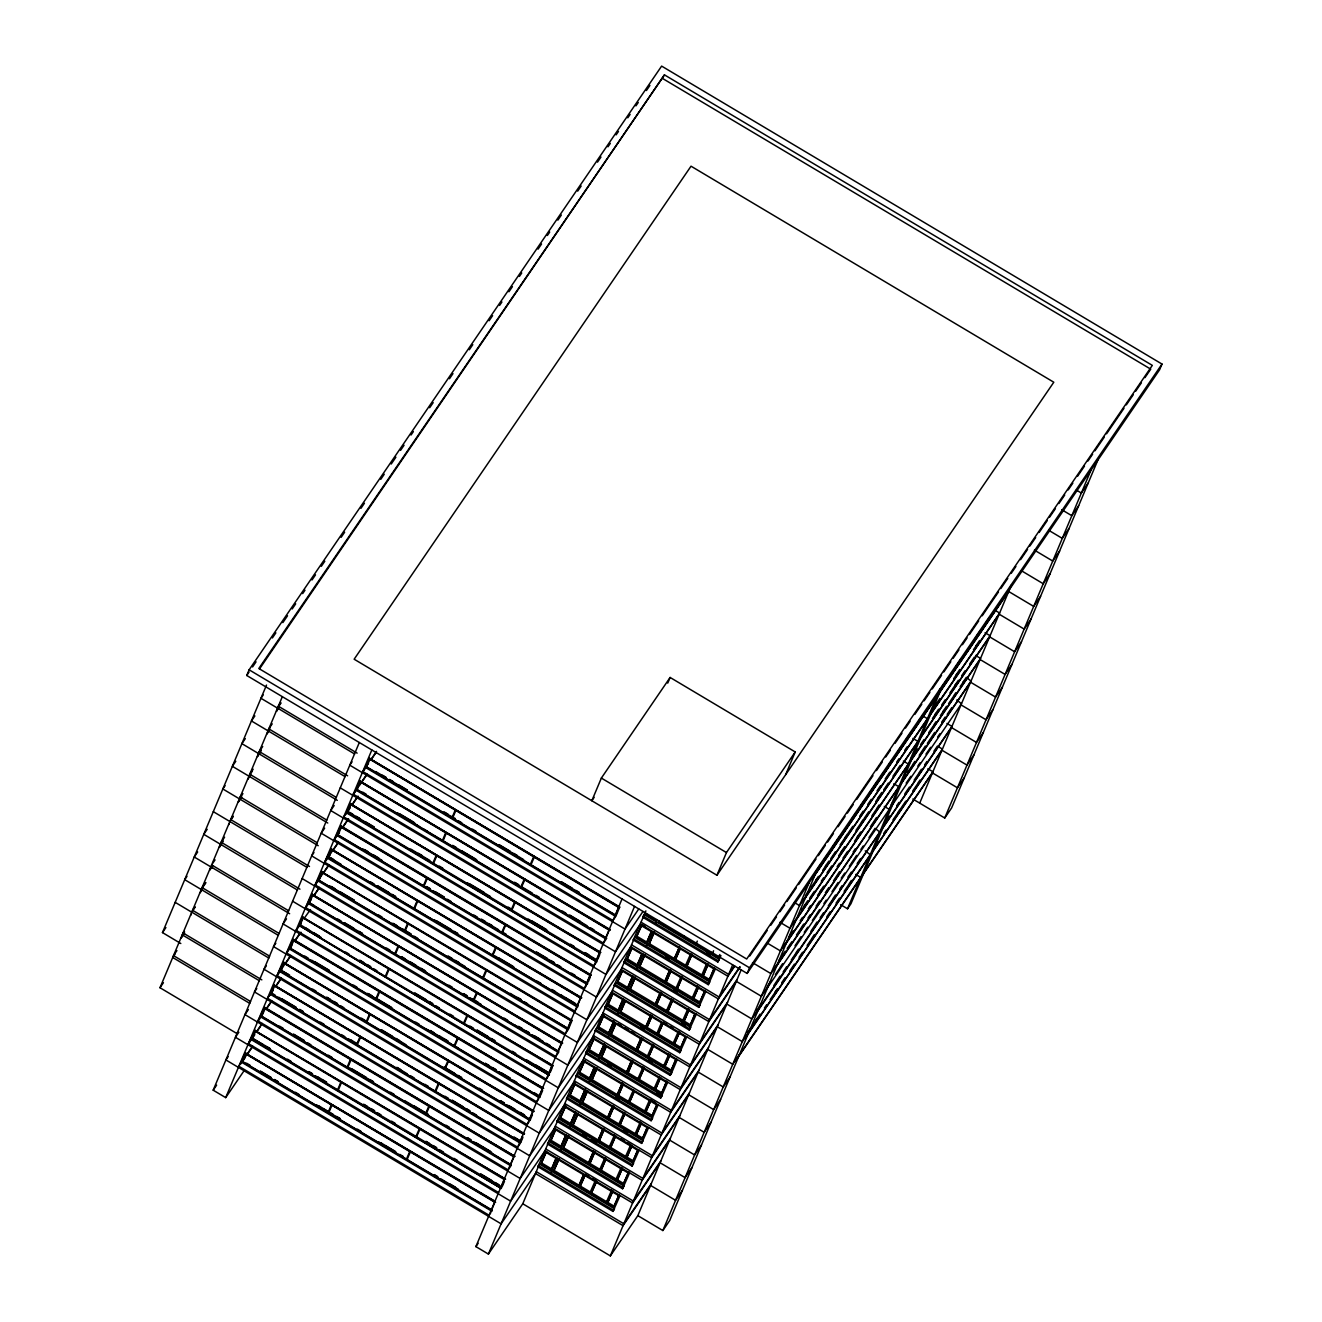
<?xml version="1.0" encoding="UTF-8"?>
<svg xmlns="http://www.w3.org/2000/svg" width="1322" height="1322" viewBox="0 0 1322 1322"><rect width="100%" height="100%" fill="white"/><g stroke="black" fill="none" stroke-linecap="round" stroke-linejoin="round"><path stroke-width="1.5" d="M246.735 675.476L249.114 669.808L661.628 66.1L1162.005 364.062L1159.625 369.73L747.128 973.438L246.735 675.476L249.065 672.055M180.817 943.511L162.474 932.588L266.515 685.06M237.051 1033.622L159.995 987.732L282.313 696.744M181.659 936.868L181.197 938.009L184.634 932.968M190.715 915.336L191.194 914.196M200.25 892.664L203.026 888.169M228.838 824.631L229.317 823.507M238.852 800.835L238.373 801.958L241.81 796.935M247.908 779.286L250.684 774.791M257.922 755.473L257.443 756.614L259.74 753.259M267.441 732.801L266.978 733.941L269.258 730.587M276.976 710.129L276.496 711.269L278.793 707.914M244.025 1070.803L225.698 1097.624L213.189 1090.187L359.32 742.518M225.698 1097.624L371.829 749.971M490.908 1212.571L489.074 1215.248L238.869 1066.259L245.446 1053.303L494.213 1200.723M498.592 1192.576L248.404 1043.587L254.981 1030.631L505.516 1179.108L254.981 1030.631M260.682 1016.899L510.887 1165.872L508.127 1169.904L257.939 1020.914L264.863 1007.447L515.051 1156.436L264.516 1007.942M270.217 994.227L520.405 1143.199L517.662 1147.232L267.474 998.242L273.191 989.864M522.653 1136.16L520.273 1141.828L270.713 993.219L274.051 985.27L524.586 1133.764M529.031 1121.866L527.197 1124.559L277.009 975.57L283.569 962.598L534.121 1111.075M538.566 1099.193L536.732 1101.887L286.527 952.898L293.451 939.43L543.639 1088.403L293.104 939.925M299.136 925.433L549.01 1075.183L299.136 925.433L302.639 917.253L553.174 1065.73L302.639 917.253M308.34 903.521L558.545 1052.51L555.785 1056.526L305.597 907.553L312.174 894.581L562.709 1043.058M317.875 880.849L568.063 1029.838L565.32 1033.854L315.132 884.881L321.709 871.909L572.244 1020.386M576.689 1008.504L574.855 1011.181L324.65 862.192L331.227 849.236L581.763 997.713M586.208 985.832L584.374 988.509L334.185 839.52L341.109 826.052L591.298 975.041M341.109 826.052L337.424 834.496L587.629 983.485L587.133 984.477L336.945 835.504M346.794 812.072L596.668 961.805L593.909 965.837L343.72 816.847L349.454 808.469M600.832 952.369L350.297 803.892L346.959 811.824L597.147 960.797M355.998 790.159L606.187 939.132L603.443 943.164L353.255 794.175L358.973 785.797M610.367 929.697L359.832 781.203L356.494 789.151L606.682 938.124M365.533 767.487L615.722 916.46L612.978 920.492L362.79 771.503L368.507 763.125M369.35 758.531L366.029 766.479L616.217 915.452L619.555 907.52L369.35 758.531L619.902 907.024M245.793 1052.791L242.306 1061.236L252.618 1046.148M251.841 1038.563L255.328 1030.119M261.376 1015.891L264.863 1007.447M270.911 993.219L274.381 984.774M280.446 970.546L283.916 962.102M289.964 947.857L293.451 939.43M299.499 925.185L302.986 916.757M314.355 905.686L309.034 902.513L312.521 894.069M322.039 871.396L318.569 879.841L328.881 864.753M328.087 857.168L331.574 848.724M347.157 811.824L350.644 803.379M356.692 789.151L360.162 780.707M366.227 766.479L369.697 758.035M242.736 1061.599L245.925 1054.047L494.858 1202.293L491.685 1209.845M252.271 1038.927L255.79 1030.863M261.806 1016.254L265.325 1008.19L351.322 1059.418M271.341 993.582L274.513 986.03L523.446 1134.259M280.859 970.91L284.048 963.358L532.981 1111.587L529.808 1119.156M290.394 948.238L293.914 940.173L458.271 1038.034L454.735 1046.099M299.929 925.565L303.102 917.997L552.051 1066.243L548.878 1073.794M309.464 902.893L312.984 894.829L561.916 1043.058M318.999 880.221L322.518 872.156M328.517 857.532L332.037 849.484L580.986 997.713M338.052 834.86L341.572 826.812L427.584 878.023M347.587 812.187L351.107 804.123M357.122 789.515L360.642 781.451M366.64 766.843L369.83 759.291L618.762 907.52L615.589 915.088M259.558 668.866L664.437 74.858L1152.321 365.368L746.699 959.012L258.815 668.502L664.437 74.858M328.12 1112.446L331.293 1104.895M337.655 1089.774L340.828 1082.222M347.174 1067.102L350.363 1059.533M356.709 1044.43L359.898 1036.861M366.244 1021.757L369.416 1014.189M375.779 999.068L378.951 991.517M385.313 976.396L388.486 968.844M394.832 953.724L398.021 946.172M404.367 931.052L407.54 923.5M413.902 908.379L417.074 900.827M423.437 885.707L426.609 878.155M432.955 863.035L436.144 855.483M442.49 840.362L445.679 832.794M452.025 817.69L455.198 810.122M328.748 1112.827L331.921 1105.258M338.283 1090.138L341.456 1082.586M347.802 1067.465L350.991 1059.914M357.337 1044.793L360.509 1037.241M366.872 1022.121L370.044 1014.569M376.406 999.449L379.579 991.897M385.925 976.776L389.114 969.224M395.46 954.104L398.633 946.535M404.995 931.432L408.168 923.863M414.53 908.759L417.702 901.191M424.065 886.087L427.237 878.519M433.583 863.398L436.772 855.846M443.118 840.726L446.291 833.174M452.653 818.054L455.826 810.502M406.465 1159.097L409.985 1151.032M415.984 1136.424L419.52 1128.36M425.519 1113.752L429.039 1105.688M435.054 1091.08L438.573 1083.015M444.589 1068.407L448.108 1060.343M454.124 1045.735L457.643 1037.671M463.642 1023.046L467.162 1014.999M473.177 1000.374L476.697 992.326M482.712 977.702L486.232 969.637M492.247 955.029L495.767 946.965M501.782 932.357L505.301 924.293M511.3 909.685L514.82 901.621M520.835 887.012L524.355 878.948M530.37 864.34L533.89 856.276M407.093 1159.477L410.613 1151.412M416.612 1136.788L420.132 1128.74M426.147 1114.116L429.667 1106.068M435.682 1091.443L439.201 1083.379M445.217 1068.771L448.736 1060.707M464.27 1023.426L467.79 1015.362M473.805 1000.754L477.325 992.69M483.34 978.082L486.86 970.018M492.875 955.409L496.394 947.345M502.393 932.737L505.913 924.673M511.928 910.048L515.448 902.001M521.463 887.376L524.983 879.328M530.998 864.704L534.518 856.639M785.681 774.626L795.216 751.954L670.122 677.459L601.361 778.08L591.826 800.752L594.156 797.331M667.726 683.127L670.122 677.459M620.068 1195.551L612.995 1211.415L537.938 1166.715L538.979 1165.211L522.768 1203.764L488.396 1254.066L475.887 1246.613L622.034 898.943M501.22 1187.173L504.393 1179.621L255.443 1031.375M539.343 1096.467L542.516 1088.915L293.567 940.686M567.931 1028.45L571.104 1020.898L322.171 872.652M577.466 1005.778L580.639 998.226L331.706 849.98M587.001 983.105L590.174 975.553L341.225 827.308M597.329 958.549L599.709 952.881L350.76 804.635M606.054 937.761L609.227 930.192L360.295 781.963M242.108 1061.236L492.313 1210.225L491.817 1211.216L241.629 1062.244M502.509 1185.95L504.508 1181.19M520.901 1142.191L522.901 1137.432M532.436 1114.76L529.94 1120.527L279.752 971.538M289.766 947.857L539.971 1096.847L539.475 1097.855L289.287 948.866M540.632 1095.26L542.631 1090.501M550.167 1072.588L552.166 1067.829M318.189 880.088L568.559 1028.83L571.897 1020.881L321.709 871.909M588.29 981.882L590.29 977.123M597.825 959.21L599.824 954.451M488.396 1254.066L634.543 906.396M537.938 1166.715L548.498 1142.539L547.473 1144.042L622.53 1188.742L629.603 1172.878M547.473 1144.042L558.033 1119.866M557.008 1121.37L557.487 1120.23L632.544 1164.93L632.065 1166.07L557.008 1121.37L567.568 1097.194L566.527 1098.698L641.6 1143.398L648.656 1127.517M566.527 1098.698L577.103 1074.522L576.062 1076.025L651.118 1120.726L658.191 1104.845M576.062 1076.025L586.621 1051.833L585.596 1053.353L660.653 1098.037L667.726 1082.173M585.596 1053.353L596.156 1029.16L595.131 1030.681L670.188 1075.364L671.692 1072.72L596.635 1028.037L605.691 1006.488L604.666 1008.008L679.723 1052.692L686.779 1036.828M595.131 1030.681L596.635 1028.037M604.666 1008.008L615.226 983.816L614.185 985.32L689.241 1030.02L696.314 1014.156M614.185 985.32L624.761 961.144L623.72 962.647L698.776 1007.347L705.849 991.483M623.72 962.647L634.279 938.471M633.255 939.975L633.734 938.851L708.79 983.535L708.311 984.675L633.255 939.975L643.814 915.799L642.789 917.303L717.846 962.003L720.936 955.575M642.789 917.303L645.88 910.891M541.012 1164.071L545.936 1152.354L555.951 1158.303L551.026 1170.02L541.012 1164.071L546.63 1151.346M550.547 1141.398L555.471 1129.682L565.486 1135.631L560.561 1147.347L550.547 1141.398L555.455 1130.343M560.082 1118.709L565.684 1106.002L560.082 1118.709L570.079 1124.675L575.698 1111.951M569.617 1096.037L575.219 1083.329L569.617 1096.037L579.614 1102.003L585.233 1089.278L579.614 1102.003M579.135 1073.365L584.754 1060.641L579.135 1073.365L589.149 1079.33L594.057 1068.275M588.67 1050.693L594.289 1037.968L588.67 1050.693L598.684 1056.658L604.286 1043.934L598.684 1056.658M598.205 1028.02L603.823 1015.296L598.205 1028.02L608.219 1033.986L613.821 1021.262L608.219 1033.986M607.74 1005.348L612.664 993.632L622.662 999.597L617.738 1011.313L607.74 1005.348L612.648 994.293M617.275 982.676L622.199 970.959L632.197 976.925L627.272 988.625L617.275 982.676L622.183 971.62M626.793 960.003L631.718 948.287L641.732 954.236L636.807 965.952L626.793 960.003L631.701 948.948M651.25 932.241L646.342 943.28L636.328 937.331L641.947 924.607L645.285 926.59M636.328 937.331L641.947 924.607M570.079 1124.675L575.004 1112.959L565.006 1107.01M589.149 1079.33L594.074 1067.614L584.06 1061.649M646.342 943.28L651.267 931.564L641.253 925.615M552.414 1167.343L555.934 1158.981M560.561 1147.347L566.163 1134.623L565.486 1135.631M627.272 988.625L632.891 975.917L632.197 976.925M636.807 965.952L641.715 954.914M557.52 1158.303L550.927 1173.027M567.055 1135.631L560.462 1150.355M576.574 1112.959L569.997 1127.683M586.109 1090.27L579.515 1105.01M595.644 1067.598L589.05 1082.338M605.179 1044.925L598.585 1059.666M614.713 1022.253L608.12 1036.993M624.232 999.581L617.638 1014.321M633.767 976.908L627.173 991.649M643.302 954.236L636.708 968.976M652.837 931.564L646.243 946.288M553.521 1171.507L559.14 1158.799L553.521 1171.507L613.573 1207.267L619.192 1194.543L613.573 1207.267M563.056 1148.835L568.675 1136.127L563.056 1148.835L623.108 1184.595L628.71 1171.87L623.108 1184.595M572.591 1126.162L578.193 1113.438L572.591 1126.162L632.643 1161.922L637.551 1150.867M582.126 1103.49L587.051 1091.774L647.086 1127.534L642.162 1139.25L582.126 1103.49L587.728 1090.766M591.645 1080.818L596.569 1069.101L656.621 1104.861L651.696 1116.578L591.645 1080.818L597.263 1068.093M601.18 1058.145L606.104 1046.429L666.156 1082.189L661.231 1093.905L601.18 1058.145L606.087 1047.09M610.714 1035.473L615.639 1023.757L675.691 1059.517L670.766 1071.233L610.714 1035.473L615.622 1024.418M620.249 1012.801L625.174 1001.084L685.209 1036.845L680.285 1048.561L620.249 1012.801L625.157 1001.746M629.784 990.128L635.386 977.404L629.784 990.128L689.82 1025.872L690.514 1024.881L684.251 1021.146L688.481 1011.099M639.303 967.456L644.921 954.732L639.303 967.456L699.355 1003.2L704.973 990.492L699.355 1003.2M648.838 944.767L653.762 933.068L713.814 968.811L708.889 980.527L648.838 944.767L654.456 932.06M583.465 1174.696L578.54 1186.412L583.448 1175.357M631.123 1061.335L626.198 1073.051L631.817 1060.327M640.658 1038.662L635.733 1050.362L641.352 1037.654M588.769 1162.732L593.694 1151.016L588.075 1163.74L588.769 1162.732L563.75 1147.827M598.304 1140.06L603.229 1128.344L597.61 1141.068L598.304 1140.06L573.269 1125.154M607.823 1117.387L612.747 1105.671L607.145 1118.395L607.823 1117.387L582.804 1102.482M617.357 1094.715L622.282 1082.999L616.663 1095.723L617.357 1094.715L592.339 1079.81M645.946 1026.682L650.87 1014.982L645.268 1027.69L645.946 1026.682L620.927 1011.793M655.481 1004.009L660.405 992.293L654.803 1005.017L655.481 1004.009L630.462 989.12M665.016 981.337L669.94 969.621L664.322 982.345L665.016 981.337L639.997 966.448M679.475 946.949L673.856 959.673L678.764 948.618M603.79 1130.095L598.866 1141.811L604.468 1129.087M680.037 948.7L675.112 960.416L680.02 949.378M585.415 1174.432L579.796 1187.156L585.415 1174.432L588.753 1176.431M590.009 1163.476L594.933 1151.759L589.331 1164.484L590.009 1163.476L600.023 1169.441L599.329 1170.449L604.947 1157.725L604.253 1158.733M609.078 1118.131L614.003 1106.415L608.384 1119.139L609.078 1118.131L619.093 1124.097L618.399 1125.088L624.017 1112.38M623.538 1083.743L617.919 1096.467L622.827 1085.412M628.148 1072.786L633.073 1061.07L627.454 1073.794L628.148 1072.786L638.146 1078.735L637.468 1079.744L643.07 1067.019L642.393 1068.027M637.667 1050.114L642.591 1038.398L636.989 1051.122L637.667 1050.114L647.681 1056.063L646.987 1057.071L652.605 1044.347L651.911 1045.355M652.126 1015.726L646.524 1028.433L651.432 1017.395M656.737 1004.753L661.661 993.037L656.043 1005.761L656.737 1004.753L666.751 1010.719L666.057 1011.727L671.675 999.002L670.981 1000.01M666.271 982.081L671.196 970.365L665.577 983.089L666.271 982.081L676.269 988.046L675.592 989.054L681.194 976.33L680.516 977.338M716.937 875.247L1053.799 382.223L691.026 166.192L354.147 659.215L716.937 875.247L726.456 852.558L795.216 751.954M592.074 1178.414L595.412 1180.397L589.81 1193.122L590.488 1192.113L580.49 1186.148M661.446 1022.683L656.522 1034.399L657.216 1033.391L647.202 1027.442M624.579 1114.132L619.654 1125.848L625.256 1113.124M634.097 1091.443L629.173 1103.159L634.097 1092.121M681.755 978.082L676.831 989.798L682.449 977.074M697.305 941.099L695.901 944.453L696.595 943.445M596.668 1181.141L591.05 1193.865L595.958 1182.81M601.279 1170.185L606.203 1158.469L600.585 1171.193L601.279 1170.185L616.283 1179.125L615.606 1180.133L621.208 1167.409M610.814 1147.513L615.738 1135.796L610.12 1148.521L610.814 1147.513L625.818 1156.453L625.124 1157.461L630.743 1144.736L627.405 1142.753M644.326 1067.779L638.708 1080.487L643.616 1069.448M653.861 1045.091L648.243 1057.815L653.151 1046.776M663.38 1022.418L657.778 1035.143L663.38 1022.418L666.718 1024.418M667.99 1011.462L672.915 999.746L667.313 1012.47L667.99 1011.462L683.011 1020.402L682.317 1021.41L687.936 1008.686M687.06 966.118L691.984 954.401L686.366 967.126L687.06 966.118L702.065 975.058L701.387 976.066L706.312 964.349M669.428 1055.782L664.503 1067.498L670.122 1054.774M713.566 950.782L712.161 954.137L712.855 953.129M612.929 1190.825L607.31 1203.549L612.235 1192.494M617.539 1179.868L622.464 1168.152L616.845 1180.877L617.539 1179.868L623.786 1183.587M627.074 1157.196L631.999 1145.48L626.38 1158.204L627.074 1157.196L633.321 1160.914M641.517 1122.808L635.915 1135.532L640.823 1124.477M651.052 1100.135L645.45 1112.843L651.052 1100.135L655.745 1102.928M655.662 1089.163L660.587 1077.463L654.968 1090.171L655.662 1089.163L661.909 1092.897L661.231 1093.905M679.657 1032.102L674.038 1044.826L678.946 1033.787M693.786 998.474L698.71 986.757L693.092 999.482L693.786 998.474L700.049 1002.192M703.321 975.801L708.245 964.085L702.626 976.809L703.321 975.801L709.567 979.519L708.889 980.527M632.643 1161.922L637.568 1150.206L577.516 1114.446M689.82 1025.872L694.744 1014.156L634.709 978.412M659.05 921.087L658.373 922.095L718.424 957.855L719.829 954.517M642.162 1139.25L647.069 1128.195M651.696 1116.578L656.604 1105.523M661.909 1092.897L666.833 1081.181L666.156 1082.189M670.766 1071.233L676.368 1058.509L675.691 1059.517M680.285 1048.561L685.193 1037.506M691.208 1023.195L694.728 1014.833M709.567 979.519L714.491 967.803M612.995 1211.415L614.499 1208.771L539.442 1164.071M622.53 1188.742L624.034 1186.098L548.977 1141.398M641.6 1143.398L643.103 1140.754L568.047 1096.054M651.118 1120.726L652.638 1118.082L577.582 1073.381M660.653 1098.037L662.157 1095.409L587.1 1050.709M670.188 1075.364L670.667 1074.241L595.611 1029.541M679.723 1052.692L681.227 1050.048L606.17 1005.364M689.241 1030.02L690.762 1027.376L615.705 982.692M698.776 1007.347L700.28 1004.703L625.223 960.003M717.846 962.003L719.35 959.359L644.293 914.659M639.121 1150.19L632.065 1166.07M671.212 1073.861L677.261 1059.5M715.384 968.811L708.311 984.675M522.768 1203.764L610.334 1255.9L732.652 964.911M610.334 1255.9L637.832 1215.645L741.097 970.018M747.128 973.438L749.508 967.77L1162.005 364.062M637.832 1215.645L662.851 1230.551L808.998 882.881M815.872 872.817L669.725 1220.487L662.851 1230.551M840.627 904.661L847.518 908.776L939.975 688.828M942.669 685.606L850.955 903.736L847.518 908.776M956.798 699.999L961.491 703.734L764.463 992.095M919.715 803.115L1011.413 584.985M912.808 799.017L944.734 818.021L1090.881 470.351M1097.756 460.287L951.609 807.957L944.734 818.021M252.568 666.949L256.055 661.826M272.382 637.948L275.868 632.841M282.858 622.612L287.518 615.788M292.179 608.963L295.682 603.84M302.672 593.611L305.002 590.207M311.992 579.978L315.495 574.855M321.312 566.328L324.815 561.206M341.126 537.343L344.629 532.221M360.939 508.342L364.426 503.236M380.753 479.357L384.239 474.234M391.229 464.005L395.889 457.181M400.549 450.356L404.053 445.25M411.043 435.021L413.373 431.6M429.683 407.721L433.186 402.615M449.497 378.736L452.983 373.614M469.31 349.752L472.797 344.629M489.107 320.75L492.61 315.644M499.6 305.399L501.93 301.994M508.92 291.765L512.424 286.643M519.414 276.414L521.744 273.01M538.054 249.131L541.557 244.008M547.374 235.481L549.704 232.077M557.867 220.13L561.354 215.023M577.681 191.145L581.168 186.022M597.478 162.16L600.981 157.037M607.971 146.808L610.301 143.387M616.135 134.861L618.465 131.456M627.785 117.807L630.115 114.403M635.932 105.876L638.262 102.472M646.425 90.524L649.912 85.418M263.243 694.926L260.963 698.28L277.637 708.212M254.865 715.929L251.428 720.953L345.075 776.642M245.33 738.601L241.893 743.642L337.292 800.355M235.795 761.274L232.358 766.314L327.757 823.028M280.628 702.841L278.331 706.196L357.138 753.127M280.975 703.056L277.537 708.08L354.593 753.97M225.12 785.632L222.84 788.986L318.222 845.716M272.233 723.845L268.796 728.868L347.62 775.799M268.002 730.752L270.299 727.397M262.714 746.517L259.277 751.54L336.333 797.43M258.484 753.424L260.765 750.07M207.207 829.291L203.77 834.331L297.417 890.02M259.062 753.804L261.359 750.45M253.18 769.189L249.742 774.213L326.798 820.103M248.949 776.113L252.386 771.073M197.672 851.979L194.235 857.003L212.594 867.926M242.504 793.531L240.207 796.885L317.263 842.775M240.554 797.1L242.851 793.745M186.997 876.321L184.716 879.675L278.347 935.365M232.969 816.203L230.672 819.557L309.497 866.488M229.879 821.458L233.316 816.418M224.591 837.206L221.154 842.23L299.962 889.161M220.361 844.13L222.641 840.775M223.236 841.139L219.32 847.303L221.6 843.948M162.474 932.588L165.911 927.548M212.759 863.233L215.056 859.878M212.545 865.497L209.785 869.975L212.082 866.621M205.521 882.551L202.084 887.591L279.14 933.481M201.291 889.475L205.868 882.766M194.846 906.909L192.549 910.263L269.605 956.153M195.193 907.123L191.756 912.147L268.812 958.037M184.518 931.465L182.221 934.819L259.294 980.709M176.933 950.584L173.496 955.608L250.552 1001.498M174.983 954.137L172.703 957.492L249.759 1003.381M159.995 987.732L163.432 982.692M352.082 761.836L349.801 765.19L625.009 929.069L638.757 908.941M334.169 805.511L330.731 810.535L605.939 974.413L640.327 924.111L727.893 976.247L734.768 966.2M370.804 759.77L376.539 751.375M362.311 772.643L366.888 765.934M371.465 759.225L376.059 752.515M324.634 828.183L321.196 833.207L596.42 997.085L630.792 946.783L718.358 998.936L740.122 967.06M361.27 782.442L367.004 774.048M352.776 795.315L357.353 788.606M359.65 785.251L366.525 775.188M313.958 852.525L311.678 855.879L586.885 1019.774L621.257 969.456L708.823 1021.609L736.321 981.354L761.34 996.259L768.214 986.195M351.735 805.115L357.469 796.736M345.538 814.633L350.115 807.924M352.412 804.569L358.146 796.191M342.216 827.787L347.934 819.409M334.863 838.974L339.44 832.282M342.877 827.242L348.611 818.863M329.244 855.499L338.399 842.081M325.328 861.663L329.905 854.954M333.342 849.914L337.936 843.205M286.51 918.873L283.073 923.913L558.297 1087.791L592.669 1037.473L680.235 1089.625L707.733 1049.371L732.752 1064.276L739.626 1054.212M314.653 886.004L320.37 877.626M323.807 872.586L328.401 865.877M275.835 943.23L273.538 946.585L548.762 1110.463L583.134 1060.161L670.7 1112.298L698.198 1072.059L723.217 1086.948L730.091 1076.885M309.034 902.513L311.331 899.158M313.611 895.804L319.346 887.426M266.3 965.903L264.02 969.257L539.227 1133.136L573.599 1082.834L661.165 1134.97L688.663 1094.732L713.682 1109.621L720.573 1099.557M305.118 908.677L309.695 901.968M314.289 895.258L318.866 888.566M299.813 924.442L321.18 937.513M295.583 931.349L301.317 922.971M304.077 918.476L310.488 909.553M256.782 988.575L254.485 991.93L529.692 1155.808L564.064 1105.506L651.647 1157.642L679.144 1117.404L704.163 1132.293L711.038 1122.229M294.558 941.165L300.276 932.77M287.205 952.352L291.782 945.643M295.219 940.62L300.953 932.225M248.387 1009.578L244.95 1014.602L520.157 1178.48L554.546 1128.178L642.112 1180.315L669.61 1140.076L694.628 1154.965L701.503 1144.918M281.586 968.861L290.757 955.442M277.67 975.025L282.247 968.315M285.684 963.292L290.278 956.583M238.852 1032.251L235.415 1037.274L510.639 1201.153L545.011 1150.851L632.577 1202.987L660.075 1162.749L685.093 1177.638L691.968 1167.59M275.488 986.509L281.222 978.115M269.291 996.028L272.729 990.988M276.166 985.964L280.743 979.255M228.177 1056.592L225.897 1059.947L501.104 1223.825L535.476 1173.523L623.042 1225.676L650.54 1185.421L675.559 1200.326L682.433 1190.263M265.953 1009.182L271.688 1000.787M257.46 1022.055L262.037 1015.346M266.631 1008.636L271.208 1001.927M213.189 1090.187L216.626 1085.147M256.435 1031.854L262.153 1023.476M247.925 1044.727L254.799 1034.663M257.096 1031.309L260.533 1026.285M240.687 1064.045L245.281 1057.336M247.561 1053.981L252.155 1047.272M642.971 911.502L615.474 951.741L340.266 787.862M646.541 913.651L645.863 914.659L655.861 920.608L656.555 919.6M548.085 1076.521L546.25 1079.198L296.062 930.225M655.778 923.615L656.803 922.112M622.662 999.597L623.356 998.589L618.432 1010.305L608.417 1004.34M683.391 937.001L684.085 935.993M684.647 937.744L685.325 936.736M475.887 1246.613L478.167 1243.258M694.645 943.71L695.339 942.702M690.034 954.666L690.728 953.658L685.11 966.382L685.804 965.374L675.79 959.408M551.026 1170.02L551.72 1169.012L541.706 1163.063M710.905 953.393L711.6 952.385M696.777 987.022L697.454 986.014L691.852 998.738L692.53 997.73L677.525 988.79M718.424 957.855L719.102 956.847M632.858 1090.7L633.535 1089.708L627.933 1102.416L628.611 1101.408L618.613 1095.459M689.175 1009.43L683.573 1022.154L684.251 1021.146M708.79 983.535L709.815 982.031L634.758 937.331M678.401 1031.358L672.782 1044.083L673.476 1043.075L658.455 1034.134M668.866 1054.031L663.247 1066.755L663.941 1065.747L648.937 1056.807M614.482 1135.053L608.864 1147.777L609.558 1146.769L599.544 1140.803M734.404 965.985L728.686 974.364L641.12 922.227M658.653 1077.711L659.331 1076.703L653.729 1089.427L654.407 1088.419L639.402 1079.479M739.775 966.861L719.151 997.036L631.586 944.899M649.119 1100.383L649.813 1099.392L644.194 1112.099L644.888 1111.091L629.867 1102.168M594.735 1181.405L595.412 1180.397M749.756 955.988L767.19 930.473M770.676 925.367L776.477 916.873M779.963 911.767L784.624 904.959M786.937 901.554L796.241 887.954M798.571 884.55L816.005 859.036M818.318 855.631L825.292 845.419M827.622 842.031L833.438 833.521M838.082 826.713L845.055 816.517M847.385 813.113L853.186 804.602M856.673 799.496L872.95 775.683M876.436 770.577L882.253 762.083M885.74 756.977L890.384 750.169M895.027 743.361L902.001 733.165M905.487 728.058L910.147 721.25M914.791 714.458L921.764 704.246M924.095 700.842L929.895 692.331M932.225 688.944L941.528 675.327M943.842 671.923L950.815 661.727M953.145 658.323L958.962 649.813M962.449 644.706L967.093 637.915M969.423 634.51L978.71 620.894M982.196 615.788L998.474 591.975M1000.804 588.587L1007.777 578.375M1011.264 573.269L1015.907 566.46M1020.551 559.669L1027.524 549.456M1029.855 546.052L1035.671 537.558M1039.158 532.452L1047.288 520.538M1049.618 517.133L1055.419 508.64M1058.905 503.533L1064.722 495.023M1068.209 489.917L1072.853 483.125M1077.513 476.317L1084.486 466.104M1087.973 460.998L1092.616 454.206M1094.947 450.802L1104.234 437.185M1106.564 433.798L1123.997 408.283M1126.327 404.879L1133.301 394.667M1135.615 391.262L1141.431 382.769M1144.918 377.662L1150.735 369.152L662.851 78.642M737.114 979.47L709.617 1019.708L622.051 967.572M639.584 1123.072L640.278 1122.064L634.659 1134.772L635.353 1133.78L620.332 1124.84M817.541 868.901L821.012 863.828M837.206 840.148L839.52 836.76M874.189 786.012L876.503 782.624M957.64 663.875L961.144 658.753M977.454 634.89L980.941 629.768M814.914 873.049L818.384 867.976M824.168 859.515L827.638 854.442M832.265 847.666L836.876 840.908M851.913 818.913L855.384 813.84M861.151 805.379L864.621 800.289M869.248 793.531L873.875 786.755M880.816 776.609L883.129 773.221M888.896 764.777L892.367 759.687M898.15 751.243L901.621 746.153M906.248 739.395L910.858 732.619M917.798 722.473L920.112 719.085M943.346 685.093L948.006 678.269M954.996 668.04L958.483 662.933M974.81 639.055L978.297 633.932M986.46 622.001L988.79 618.58M727.596 1002.142L700.082 1042.38L612.516 990.244M812.121 878.733L936.968 696.016M940.405 690.976L1009.149 590.372M812.799 878.172L1008.669 591.496L1033.688 606.401L1040.563 596.338M816.104 879.741L818.417 876.354M825.358 866.207L828.828 861.134M845.006 837.437L847.319 834.05M936.455 703.601L939.959 698.495M956.269 674.617L959.772 669.494M976.082 645.615L979.569 640.509M805.395 895.721L807.692 892.333M811.163 887.26L816.946 878.799M822.73 870.339L826.2 865.266M830.827 858.507L835.438 851.732M840.065 844.973L844.692 838.198M848.162 833.124L852.789 826.349M859.713 816.203L863.183 811.13M867.81 804.354L871.281 799.281M877.064 790.82L880.535 785.747M885.145 778.989L889.772 772.213M896.713 762.067L899.026 758.679M904.81 750.218L907.107 746.847M933.811 707.766L937.298 702.66M953.625 678.781L957.111 673.658M973.422 649.78L976.925 644.673M718.061 1024.814L690.563 1065.053L602.997 1012.916M806.354 895.49L799.463 905.553L794.472 902.579M1088.221 482.96L1081.346 493.023L1076.339 490.049M802.586 901.406L927.433 718.689L922.426 715.714M930.87 713.649L999.614 613.044L994.607 610.053M803.264 900.844L999.135 614.168L1024.153 629.074L1031.028 619.01M804.272 905.801L807.742 900.712M841.255 851.649L844.725 846.576M860.903 822.895L863.216 819.508M878.254 797.513L881.724 792.44M897.902 768.76L900.216 765.372M935.084 714.343L938.587 709.22M954.897 685.341L958.384 680.235M801.644 909.933L805.098 904.859M809.725 898.084L814.352 891.325M821.293 881.179L823.606 877.791M827.06 872.718L831.687 865.943M838.627 855.797L842.097 850.724M855.962 830.414L860.589 823.656M864.059 818.582L868.686 811.807M875.627 801.661L879.08 796.588M883.707 789.812L888.334 783.054M892.961 776.278L897.588 769.52M932.44 718.507L935.926 713.384M941.76 704.857L945.247 699.751M949.907 692.926L955.74 684.399M961.573 675.873L965.06 670.75M969.72 663.941L974.38 657.117M708.526 1047.487L681.028 1087.742L593.462 1035.589M796.819 918.162L789.945 928.226L779.93 922.277M1078.686 505.632L1071.812 515.696L1061.814 509.747M794.208 922.376L917.898 741.361L912.891 738.387M921.335 736.337L990.079 635.717L985.088 632.726M610.995 1191.089L611.673 1190.081L606.071 1202.805L606.748 1201.797L591.744 1192.857M793.729 923.516L989.616 636.84L1014.635 651.746L1021.509 641.682M632.544 1164.93L633.568 1163.426L558.512 1118.726M820.169 891.243L823.639 886.17M857.152 837.107L860.622 832.034M876.817 808.353L879.113 804.966M913.899 754.069L917.402 748.946M933.712 725.084L936.042 721.663M943.032 711.434L946.535 706.312M953.526 696.083L955.856 692.678M962.846 682.449L966.332 677.327L971.026 681.061L902.265 781.682M788.639 937.678L793.266 930.919M800.19 920.773L802.504 917.385M808.287 908.925L810.601 905.537M817.541 895.391L821.012 890.317M837.19 866.621L839.503 863.249M842.973 858.176L847.6 851.401M854.524 841.255L857.995 836.182M871.876 815.872L876.486 809.114M911.255 758.233L914.741 753.11M920.575 744.583L924.078 739.477M928.738 732.652L933.398 725.828M940.388 715.599L943.875 710.476M948.535 703.668L953.195 696.843M960.185 686.614L963.688 681.491M698.991 1070.159L671.493 1110.414L583.927 1058.261M787.284 940.851L780.41 950.898L767.057 942.966M1069.168 528.321L1062.277 538.368L1048.941 530.436M783.516 946.75L908.363 764.033L903.356 761.059M911.8 759.01L980.56 658.389L975.553 655.415M783.037 947.891L980.081 659.513L1005.1 674.418L1011.974 664.355M779.104 960.35L785.202 951.146M787.201 948.518L791.828 941.743M796.439 934.985L801.066 928.209M801.38 927.449L803.693 924.078M808.006 918.063L810.32 914.675M816.104 906.214L819.557 901.141M825.341 892.681L828.811 887.607M833.438 880.849L839.536 871.628M853.087 852.079L855.4 848.691M870.421 826.713L876.519 817.492M907.553 772.379L912.213 765.554M912.527 764.81L914.857 761.389M919.203 755.325L925.35 746.038M927.35 743.394L934.671 732.405M941.661 722.176L945.147 717.053M947.163 714.392L951.823 707.584M689.456 1092.831L661.958 1133.086L574.392 1080.933M777.749 963.523L770.875 973.587L752.532 962.647M1059.633 550.993L1052.758 561.057L1034.399 550.117M773.981 969.423L898.828 786.706L893.837 783.731M773.519 970.563L970.546 682.202L995.565 697.091L1002.44 687.027M767.256 986.41L770.726 981.337M775.353 974.578L779.98 967.803M780.294 967.043L782.607 963.672M795.001 945.808L801.099 936.604M804.255 932.274L807.725 927.201M812.352 920.442L816.963 913.667M817.293 912.907L819.607 909.536M823.903 903.521L826.217 900.133M832.001 891.672L838.098 882.452M841.238 878.139L844.708 873.065M849.335 866.29L856.59 855.384M860.903 849.385L863.216 845.997M868.984 837.537L875.081 828.316L879.774 832.05L751.821 1018.932L726.803 1004.026L699.288 1044.281L611.722 992.128L577.35 1042.447L302.143 878.552M891.342 804.536L893.672 801.115M906.165 783.12L910.841 776.295M917.832 766.066L920.162 762.645M925.978 754.118L930.638 747.31M937.629 737.065L939.959 733.66M679.938 1115.504L652.44 1155.758L564.858 1103.606M1050.098 573.665L1043.223 583.729L1021.542 570.807M756.581 1010.785L758.894 1007.397M759.208 1006.637L761.522 1003.249M773.915 985.402L780.013 976.181M783.169 971.868L786.623 966.795M791.25 960.02L795.877 953.261M796.191 952.501L798.505 949.113M810.915 931.266L816.996 922.045M820.152 917.732L823.623 912.659M828.25 905.884L832.877 899.125M833.191 898.365L835.504 894.977M839.801 888.979L842.114 885.591M847.898 877.13L851.368 872.057M857.152 863.597L860.605 858.523M884.996 822.846L889.656 816.021M896.647 805.792L898.977 802.388M904.793 793.861L909.453 787.036M914.113 780.211L918.773 773.387M919.104 772.626L921.434 769.222M924.607 764.86L926.937 761.455M933.927 751.227L937.43 746.104L942.437 749.078L873.677 849.699M670.403 1138.176L642.905 1178.431L555.339 1126.294M883.212 827.027L951.956 726.406L946.949 723.431M755.606 1014.205L951.476 727.546L976.495 742.435L983.386 732.371M747.36 1032.697L750.83 1027.624M755.457 1020.848L760.084 1014.09M775.105 992.095L777.419 988.707M812.105 937.959L814.402 934.571M849.088 883.823L851.401 880.435M897.919 812.369L900.249 808.948M917.732 783.368L920.062 779.963M752.829 1024.996L757.44 1018.221M764.38 1008.075L766.694 1004.687M770.164 999.614L775.948 991.153M781.732 982.692L785.185 977.619M789.812 970.86L794.439 964.085M799.066 957.326L802.537 952.253M807.147 945.478L811.774 938.719M826.812 916.724L830.282 911.651M836.049 903.19L839.52 898.117M844.147 891.342L848.774 884.583M873.131 848.922L877.791 842.114M883.608 833.587L885.938 830.166M892.928 819.937L897.605 813.113M901.092 808.006L905.752 801.182M912.742 790.953L917.402 784.128M749.161 1031.54L742.286 1041.604L717.268 1026.698L689.77 1066.953L602.204 1014.8L567.816 1065.119L292.608 901.224M660.868 1160.865L633.37 1201.103L545.804 1148.967M746.55 1035.754L870.24 854.739L865.249 850.806M744.914 1038.58L941.958 750.218L966.977 765.108L973.851 755.06M651.333 1183.537L623.835 1223.775L536.269 1171.639M737.015 1058.426L860.705 877.411L855.714 874.42M864.142 872.371L932.902 771.751L927.895 768.776M735.396 1061.252L932.423 772.891L957.442 787.796L964.316 777.733M992.905 709.699L986.03 719.763L961.011 704.874M884.302 806.403L889.309 809.378M601.361 778.08L726.456 852.558M249.114 669.808L749.508 967.77M706.659 953.212L710.145 955.294M643.269 916.179L718.325 960.863M370.16 758.778L619.109 907.024M382.504 775.221L386.057 777.336M389.61 779.451L393.146 781.566M398.484 784.739L407.341 790.027M444.605 812.204L448.158 814.319M451.711 816.434L455.264 818.549M499.617 844.956L510.259 851.302M513.812 853.417L517.365 855.532M561.718 881.939L572.376 888.285M575.913 890.4L579.466 892.515M375.696 771.536L386.156 777.749M389.643 779.831L407.06 790.209M443.663 811.989L453 817.558M458.288 820.714L461.824 822.813M472.417 829.125L475.953 831.224M498.923 844.907L523.644 859.631M561.305 882.038L578.92 892.548M365.847 766.727L616.035 915.7M637.022 936.323L647.02 942.272M649.532 943.776L674.551 958.665M665.71 957.178L669.196 959.26M362.377 782.492L609.574 929.697M359.832 781.203L610.02 930.192M644.227 955.74L704.279 991.483M399.591 813.757L413.786 822.201M452.818 845.452L456.371 847.567M461.692 850.74L475.887 859.184M514.936 882.435L518.472 884.55M569.931 915.188L580.589 921.533M362.691 792.126L366.177 794.208M397.542 812.881L414.959 823.259M452.289 845.485L477.027 860.209M514.109 882.303L519.414 885.459M521.182 886.5L532.386 893.176M535.906 895.275L539.426 897.374M562.346 911.023L565.866 913.122M569.385 915.221L587.018 925.714M590.537 927.813L594.057 929.911M397.492 813.443L401.045 815.558M406.366 818.731L409.919 820.846M413.472 822.962L418.793 826.134M424.114 829.291L427.667 831.406M356.312 789.399L606.517 938.389M627.487 958.995L637.501 964.961M673.625 990.244L677.112 992.326M624.199 961.524L699.255 1006.207M352.842 805.164L600.056 952.369M350.297 803.892L600.485 952.865M349.256 812.121L352.792 814.236M356.345 816.352L359.898 818.467M365.219 821.623L374.093 826.911M418.446 853.334L421.999 855.45M469.905 883.972L484.1 892.433M532.022 920.955L546.217 929.399M585.249 952.65L588.802 954.765M349.669 812.733L374.06 827.258M410.663 849.038L429.815 860.457M439.235 866.059L442.771 868.157M467.492 882.881L490.445 896.564M508.111 907.074L511.647 909.172M528.139 919.005L547.523 930.539M570.426 944.189L573.963 946.288M584.539 952.584L596.866 959.921M346.463 812.832L596.668 961.805M617.952 981.668L627.967 987.633M681.557 1023.311L685.044 1025.393M614.664 984.196L689.72 1028.896M429.336 879.064L590.521 975.041M340.762 826.564L590.951 975.537M670.056 1026.401L673.394 1028.384M364.558 849.583L368.111 851.698M373.432 854.871L378.753 858.044M426.659 886.566L430.212 888.681M435.533 891.854L444.407 897.142M481.671 919.319L485.224 921.434M488.776 923.549L492.313 925.664M536.682 952.088L547.325 958.417M550.877 960.532L554.43 962.647M362.79 848.889L381.959 860.308M426.163 886.632L429.7 888.731M433.236 890.83L443.828 897.142M447.365 899.257L450.901 901.356M473.854 915.022L477.391 917.138M480.927 919.236L498.592 929.746M502.74 932.225L506.26 934.323M536.236 952.171L553.852 962.664M557.372 964.763L560.908 966.861M571.484 973.157L575.004 975.256M337.259 834.744L587.447 983.733M674.732 1043.818L680.979 1047.553M640.608 1027.277L644.095 1029.359M605.129 1006.868L680.202 1051.568M331.227 849.236L581.432 998.209M618.002 1023.74L621.323 1025.723M624.662 1027.723L628 1029.706M631.338 1031.689L634.676 1033.672M603.129 1016.304L613.144 1022.27M330.186 857.466L333.739 859.581M378.092 886.004L388.734 892.333M392.287 894.449L395.84 896.564M436.657 920.872L450.852 929.316M454.388 931.432L457.941 933.547M498.758 957.855L512.953 966.299M551.985 989.55L555.537 991.665M560.858 994.838L575.053 1003.282M328.864 857.036L341.059 864.307M370.689 881.939L374.176 884.021M377.646 886.087L395.08 896.465M434.294 919.815L457.263 933.497M494.973 955.955L514.357 967.489M537.277 981.139L540.797 983.238M551.373 989.534L561.949 995.83M565.469 997.928L577.813 1005.282M327.889 857.168L578.094 1006.158L327.724 857.416M327.41 858.176L577.598 1007.166M598.899 1027.012L608.897 1032.978M611.408 1034.465L636.427 1049.371M665.197 1066.49L671.444 1070.225M648.524 1060.343L652.01 1062.425M213.305 811.658L306.952 867.348M593.595 1038.976L603.609 1044.942M331.31 886.484L334.846 888.599M340.167 891.772L354.362 900.216M393.411 923.467L396.947 925.582M402.285 928.755L411.159 934.026M448.406 956.219L451.959 958.334M455.512 960.45L459.065 962.565M517.613 997.432L521.165 999.548M329.789 885.938L354.18 900.464M378.571 914.989L382.058 917.071M392.518 923.285L404.714 930.556M405.342 930.919L410.63 934.076M414.166 936.191L417.702 938.289M447.728 956.17L465.394 966.679M510.11 993.318L520.686 999.614M524.223 1001.712L527.742 1003.811M318.371 879.841L568.559 1028.83M589.364 1049.685L599.362 1055.65M601.874 1057.137L626.892 1072.043M607.575 1064.309L611.061 1066.391M656.456 1093.41L661.694 1096.533M586.076 1052.213L661.132 1096.913M312.174 894.581L562.362 1043.57M312.636 895.324L561.586 1043.57L558.396 1051.122L308.836 902.513M344.844 922.888L353.718 928.176M359.039 931.349L362.575 933.464M401.624 956.698L405.16 958.814M410.498 961.986L415.819 965.159M421.14 968.332L424.692 970.447M463.725 993.681L467.277 995.797M472.598 998.969L477.92 1002.142M518.736 1026.45L522.273 1028.549M525.826 1030.664L529.378 1032.779M534.699 1035.952L540.02 1039.125M337.688 918.988L341.159 921.054M344.645 923.136L362.079 933.514M386.47 948.039L389.957 950.105M401.111 956.748L425.833 971.472M448.802 985.154L452.322 987.253M462.931 993.566L466.451 995.664M469.988 997.779L474.152 1000.242M475.903 1001.299L481.191 1004.439M504.112 1018.089L507.631 1020.187M518.207 1026.483L528.783 1032.779M532.303 1034.878L542.879 1041.174M546.416 1043.273L549.935 1045.372M514.869 1025.079L518.406 1027.194M521.959 1029.309L527.28 1032.482M308.654 902.761L558.859 1051.75M579.829 1072.357L589.843 1078.322M646.128 1111.852L652.39 1115.57M615.507 1097.376L618.993 1099.458M576.541 1074.885L651.597 1119.585M211.619 864.918L288.675 910.792M210.826 866.802L289.634 913.733M574.541 1084.321L584.539 1090.286M305.134 927.598L308.687 929.713M314.008 932.886L319.329 936.059M360.146 960.367L363.699 962.466M367.252 964.581L370.788 966.696M415.158 993.119L425.8 999.449M429.353 1001.564L432.905 1003.679M477.259 1030.102L487.901 1036.431M491.453 1038.547L495.006 1040.662M535.823 1064.97L548.233 1072.357M345.571 952.038L349.058 954.104M359.518 960.334L369.962 966.564M373.448 968.629L376.935 970.712M414.53 993.103L432.195 1003.613M435.731 1005.728L439.268 1007.827M449.86 1014.139L453.396 1016.238M469.905 1026.07L473.425 1028.169M476.961 1030.268L494.577 1040.761M512.209 1051.254L515.729 1053.353M526.305 1059.649L547.457 1072.241M299.301 925.185L549.489 1074.175M570.294 1095.029L580.308 1100.995M636.593 1134.524L642.856 1138.242M623.422 1130.442L626.909 1132.524M567.006 1097.557L642.062 1142.258M460.023 1039.092L542.863 1088.419M620.729 1138.771L624.067 1140.754M315.132 961.904L329.327 970.348M368.359 993.599L371.912 995.714M377.233 998.887L391.428 1007.331M430.46 1030.582L434.013 1032.697M439.334 1035.87L448.208 1041.141M485.471 1063.334L489.024 1065.449M492.577 1067.565L496.114 1069.68M501.451 1072.853L510.309 1078.124M304.688 956.037L308.158 958.103M311.645 960.185L329.079 970.563M353.47 985.088L356.957 987.154M367.4 993.384L376.126 998.573M376.737 998.953L392.634 1008.405M415.604 1022.088L419.14 1024.186M429.733 1030.499L440.325 1036.812M443.862 1038.91L447.398 1041.009M485.042 1063.433L495.618 1069.729M499.154 1071.828L509.714 1078.124M513.25 1080.223L516.77 1082.321M534.402 1092.831L540.301 1096.351M313.033 961.606L316.586 963.721M375.134 998.589L378.687 1000.688M384.008 1003.861L387.561 1005.976M426.593 1029.227L431.93 1032.399M437.252 1035.572L440.788 1037.671M446.125 1040.844L449.662 1042.959M453.215 1045.074L458.536 1048.247M488.71 1066.21L494.031 1069.382M499.352 1072.539L502.905 1074.654M508.226 1077.827L511.779 1079.942M289.601 948.122L539.789 1097.095M560.759 1117.718L570.774 1123.667M582.473 1134.408L585.96 1136.49M591.198 1139.614L596.437 1142.737M284.379 962.846L533.328 1111.091M283.569 962.598L533.774 1111.587M175.182 902.348L191.855 912.279M567.981 1137.118L628.033 1172.878M289.634 975.058L280.578 970.034L288.179 974.562M326.898 997.251L330.434 999.366M333.987 1001.481L337.54 1003.596M381.893 1030.003L392.551 1036.349M396.088 1038.464L399.641 1040.579M444.01 1066.986L454.652 1073.332M458.205 1075.447L461.742 1077.562M500.79 1100.796L504.326 1102.912M509.664 1106.084L514.985 1109.257M520.306 1112.43L523.859 1114.545M312.57 989.087L316.057 991.153M326.517 997.383L336.961 1003.613M340.448 1005.678L343.935 1007.761M361.369 1018.138L364.839 1020.204M381.347 1030.036L406.069 1044.76M447.315 1069.316L461.411 1077.711M479.043 1088.204L482.563 1090.303M500.195 1100.813L503.715 1102.912M507.235 1105.01L524.867 1115.504M280.247 970.53L530.436 1119.519M280.066 970.794L530.254 1119.767M551.241 1140.39L561.239 1146.339M547.952 1142.919L623.009 1187.602M274.86 985.518L523.793 1133.764M274.051 985.27L524.239 1134.259M183.014 932.935L261.839 979.866M558.446 1159.807L618.498 1195.551M281.867 998.804L296.062 1007.248M299.615 1009.364L303.168 1011.479M351.074 1040.001L356.395 1043.174M397.211 1067.482L400.764 1069.597M452.223 1100.235L462.865 1106.58M466.418 1108.679L469.954 1110.794M514.324 1137.217L519.645 1140.39M271.06 992.706L275.158 995.152M278.645 997.234L296.078 1007.612M299.549 1009.678L303.035 1011.76M320.469 1022.137L323.956 1024.203M341.373 1034.581L344.86 1036.663M348.347 1038.728L351.834 1040.811M396.534 1067.432L407.143 1073.745M410.663 1075.844L414.199 1077.959M424.808 1084.255L428.328 1086.37M444.836 1096.186L448.356 1098.285M451.893 1100.383L469.508 1110.877M473.028 1112.992L476.564 1115.09M487.14 1121.387L490.66 1123.485M513.564 1137.118L520.62 1141.316M508.673 1134.805L512.225 1136.92M270.531 993.466L520.736 1142.439M554.215 1170.515L579.234 1185.404M608.004 1202.541L614.267 1206.259M538.418 1165.591L613.474 1210.274M353.09 1060.459L514.275 1156.436M264.978 1008.703L513.928 1156.932L510.738 1164.5L261.178 1015.891M293.633 1034.151L304.275 1040.497M352.181 1069.019L366.376 1077.48M369.929 1079.578L373.482 1081.693M414.298 1106.002L428.493 1114.446M467.525 1137.697L471.078 1139.812M476.399 1142.985L490.594 1151.429M279.57 1026.136L283.057 1028.202M293.517 1034.432L303.961 1040.662M307.448 1042.727L310.934 1044.81M328.352 1055.187L331.839 1057.253M349.917 1068.027L372.887 1081.693M390.535 1092.203L394.072 1094.319M404.664 1100.631L426.494 1113.62M445.878 1125.171L449.397 1127.269M467.03 1137.763L470.549 1139.861M474.086 1141.96L491.701 1152.454M261.012 1016.139L511.201 1165.128M269.903 1048.379L251.99 1038.051L263.078 1044.661M308.951 1071.613L312.488 1073.728M317.809 1076.901L326.683 1082.189M363.947 1104.366L367.499 1106.481M371.052 1108.596L374.605 1110.711M426.048 1141.349L429.6 1143.464M433.153 1145.579L436.706 1147.694M481.059 1174.101L491.701 1180.447M495.254 1182.562L498.807 1184.677M266.548 1046.727L270.035 1048.809M287.469 1059.186L290.956 1061.252M308.373 1071.63L311.86 1073.712M315.347 1075.778L318.833 1077.86M322.32 1079.925L325.79 1082.007M363.352 1104.366L373.944 1110.678M377.481 1112.777L381.017 1114.892M391.609 1121.188L395.146 1123.303M425.767 1141.547L436.343 1147.843M439.879 1149.942L443.399 1152.04M453.975 1158.336L457.495 1160.435M480.415 1174.068L499.799 1185.619M251.643 1038.563L501.848 1187.536M251.477 1038.811L501.352 1188.544L251.163 1039.571M246.256 1053.551L495.205 1201.781M245.446 1053.303L495.651 1202.276M260.368 1071.051L271.027 1077.38M274.563 1079.496L278.116 1081.611M318.933 1105.919L333.127 1114.363M336.68 1116.479L340.217 1118.594M381.033 1142.902L395.228 1151.346M434.26 1174.597L437.813 1176.712M450.24 1184.099L455.561 1187.272M246.57 1063.185L250.056 1065.251M260.517 1071.481L270.96 1077.711M274.447 1079.777L277.934 1081.859M295.351 1092.236L298.838 1094.302M316.272 1104.68L319.759 1106.762M323.229 1108.828L326.716 1110.91M329.095 1112.314L339.688 1118.627M357.353 1129.137L360.889 1131.252M378.538 1141.762L382.075 1143.877M385.611 1145.976L396.203 1152.288M399.74 1154.387L403.276 1156.486M433.864 1174.713L437.384 1176.811M440.92 1178.91L458.536 1189.403M241.943 1061.483L492.131 1210.473"/></g></svg>
